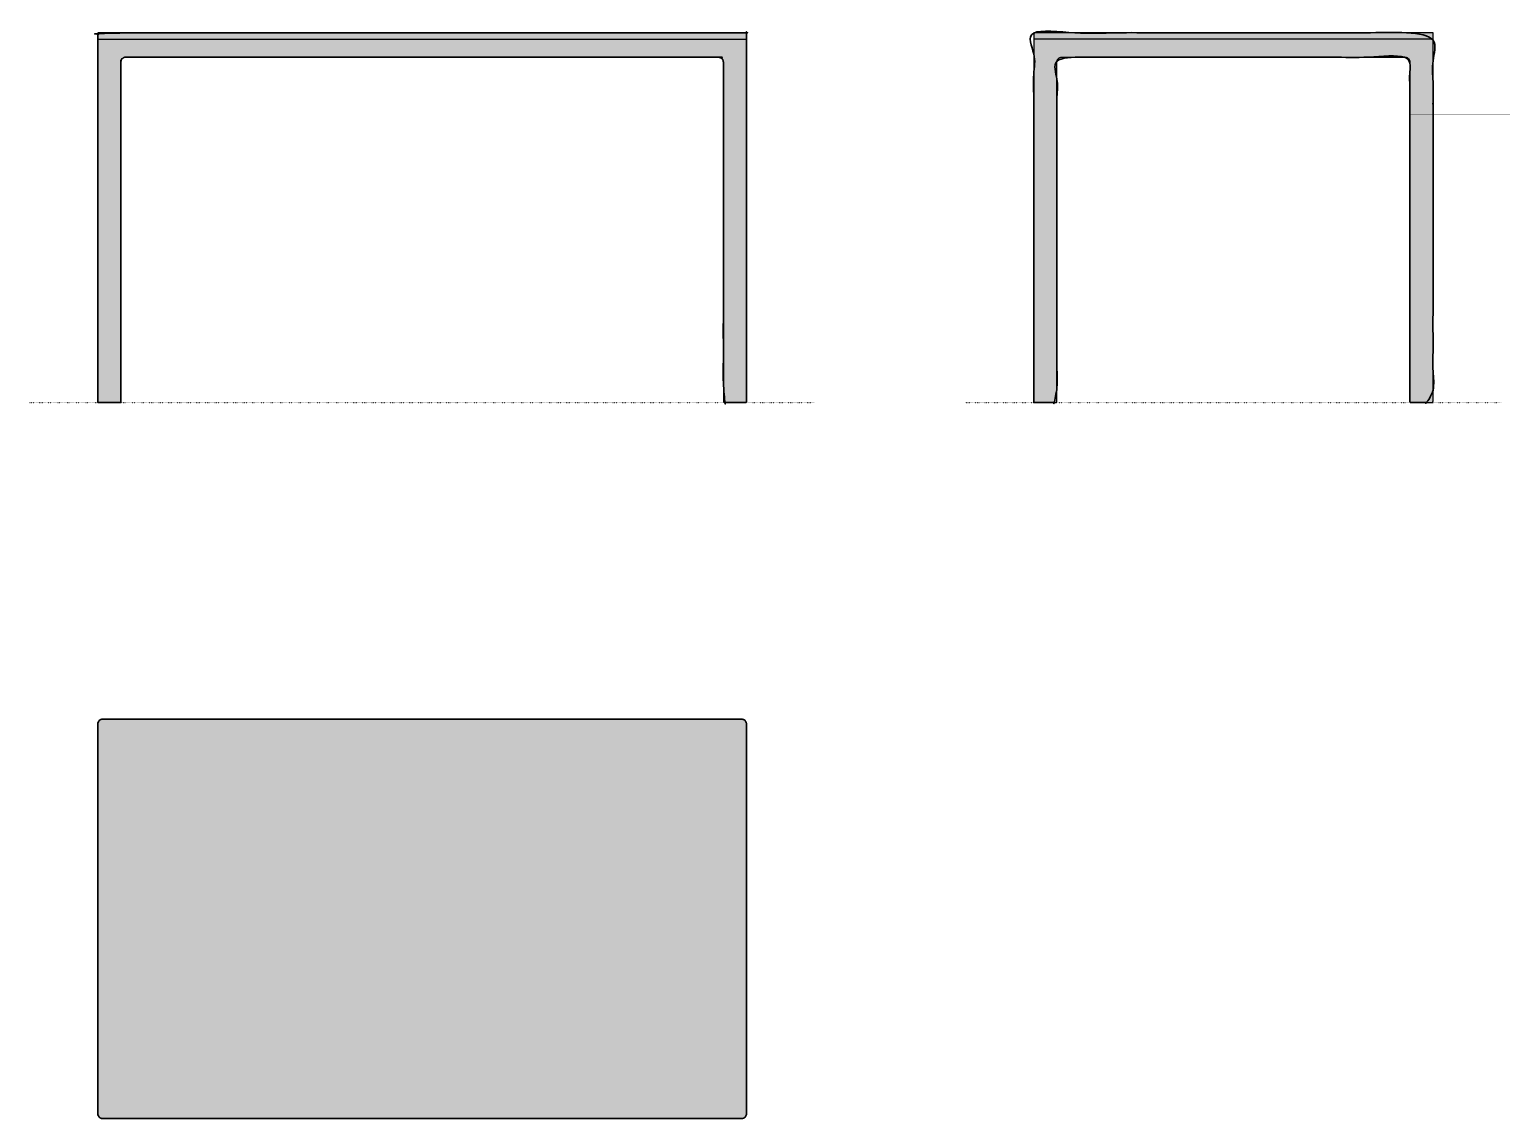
# Model space of a CAD drawing. Header units: millimetres. Extents: x 0 to 2950, y -1434 to 747.
import ezdxf

# ---------------------------------------------------------------- set-up
doc = ezdxf.new("R2010")
doc.units = ezdxf.units.MM
doc.linetypes.add('Dots', pattern=[1, 0, -1])
doc.layers.add('Blocks', color=7, linetype='Continuous')
doc.layers.add('Blocks$Fill', color=7, linetype='Continuous', true_color=0xffffff)
for name, color, linetype, lineweight, true_color in [('Blocks$Inner', 7, 'Continuous', 25, 0x007f00), ('Blocks$Outline', 7, 'Continuous', 35, 0xff3f3f), ('Groud', 7, 'Dots', 25, 0x243775)]:
    doc.layers.add(name, color=color, linetype=linetype, lineweight=lineweight, true_color=true_color)

# ---------------------------------------------------------------- blocks, each defined once
blk = doc.blocks.new('T12 Dining Table Side')
at = {"layer": 'Blocks$Fill'}
blk.add_hatch(color=256, dxfattribs=at).paths.add_polyline_path([(137.3, 2.1), (137.3, 2), (137.3, 2), (137.4, 1.9), (137.4, 1.9), (137.4, 1.8), (137.4, 1.8), (137.4, 1.7), (137.4, 1.7), (137.4, 1.6), (137.4, 1.6), (137.4, 1.5), (137.4, 1.5), (137.4, 1.5), (137.5, 1.4), (137.5, 1.4), (137.5, 1.3), (137.5, 1.3), (137.5, 1.2), (137.5, 1.2), (137.6, 1.1), (137.6, 1.1), (137.6, 1), (137.6, 1), (137.7, 1), (137.7, 0.9), (137.7, 0.9), (137.8, 0.8), (137.8, 0.8), (137.8, 0.8), (137.9, 0.7), (137.9, 0.7), (137.9, 0.6), (138, 0.6), (138, 0.6), (138, 0.5), (138.1, 0.5), (138.1, 0.5), (138.2, 0.4), (138.2, 0.4), (138.3, 0.4), (138.3, 0.4), (138.3, 0.3), (138.4, 0.3), (138.4, 0.3), (138.5, 0.3), (138.5, 0.2), (138.6, 0.2), (138.6, 0.2), (138.7, 0.2), (138.7, 0.2), (138.8, 0.1), (138.8, 0.1), (138.8, 0.1), (138.9, 0.1), (138.9, 0.1), (139, 0.1), (139, 0.1), (139.1, 0.1), (139.1, 0.1), (139.2, 0.1), (139.2, 0.1), (139.3, 0.1), (139.3, 0.1), (139.3, 0.1), (181.8, 0.1), (181.8, 0.1), (181.8, 0.1), (181.9, 0.1), (181.9, 0.1), (182, 0.1), (182, 0.1), (182.1, 0.1), (182.1, 0.1), (182.2, 0.1), (182.2, 0.1), (182.3, 0.1), (182.3, 0.1), (182.4, 0.1), (182.4, 0.2), (182.4, 0.2), (182.5, 0.2), (182.5, 0.2), (182.6, 0.2), (182.6, 0.3), (182.7, 0.3), (182.7, 0.3), (182.8, 0.3), (182.8, 0.4), (182.8, 0.4), (182.9, 0.4), (182.9, 0.4), (183, 0.5), (183, 0.5), (183.1, 0.5), (183.1, 0.6), (183.1, 0.6), (183.2, 0.6), (183.2, 0.7), (183.2, 0.7), (183.3, 0.8), (183.3, 0.8), (183.3, 0.8), (183.4, 0.9), (183.4, 0.9), (183.4, 1), (183.5, 1), (183.5, 1), (183.5, 1.1), (183.5, 1.1), (183.6, 1.2), (183.6, 1.2), (183.6, 1.3), (183.6, 1.3), (183.6, 1.4), (183.6, 1.4), (183.7, 1.5), (183.7, 1.5), (183.7, 1.5), (183.7, 1.6), (183.7, 1.6), (183.7, 1.7), (183.7, 1.7), (183.7, 1.8), (183.7, 1.8), (183.7, 1.9), (183.8, 1.9), (183.8, 2), (183.8, 2), (183.8, 2.1), (183.8, 682.1), (183.8, 682.3), (183.8, 682.6), (183.8, 682.8), (183.8, 683), (183.8, 683.2), (183.8, 683.5), (183.9, 683.7), (183.9, 683.9), (184, 684.2), (184, 684.4), (184.1, 684.6), (184.1, 684.9), (184.2, 685.1), (184.3, 685.3), (184.4, 685.6), (184.5, 685.8), (184.6, 686), (184.7, 686.3), (184.8, 686.5), (184.9, 686.7), (185, 686.9), (185.1, 687.2), (185.2, 687.4), (185.4, 687.6), (185.5, 687.8), (185.7, 688), (185.8, 688.2), (186, 688.4), (186.2, 688.6), (186.3, 688.8), (186.5, 689), (186.7, 689.2), (186.9, 689.4), (187.1, 689.5), (187.3, 689.7), (187.5, 689.9), (187.7, 690), (187.9, 690.2), (188.1, 690.3), (188.3, 690.5), (188.5, 690.6), (188.7, 690.8), (188.9, 690.9), (189.2, 691), (189.4, 691.1), (189.6, 691.2), (189.8, 691.3), (190.1, 691.4), (190.3, 691.5), (190.5, 691.6), (190.8, 691.7), (191, 691.7), (191.2, 691.8), (191.5, 691.8), (191.7, 691.9), (191.9, 691.9), (192.2, 692), (192.4, 692), (192.6, 692), (192.9, 692.1), (193.1, 692.1), (193.3, 692.1), (193.5, 692.1), (193.8, 692.1), (880.9, 692.1), (881.2, 692.1), (881.4, 692.1), (881.6, 692.1), (881.8, 692.1), (882.1, 692), (882.3, 692), (882.5, 692), (882.8, 691.9), (883, 691.9), (883.2, 691.8), (883.5, 691.8), (883.7, 691.7), (883.9, 691.7), (884.2, 691.6), (884.4, 691.5), (884.6, 691.4), (884.9, 691.3), (885.1, 691.2), (885.3, 691.1), (885.5, 691), (885.8, 690.9), (886, 690.8), (886.2, 690.6), (886.4, 690.5), (886.6, 690.3), (886.8, 690.2), (887, 690), (887.2, 689.9), (887.4, 689.7), (887.6, 689.5), (887.8, 689.4), (888, 689.2), (888.2, 689), (888.4, 688.8), (888.5, 688.6), (888.7, 688.4), (888.9, 688.2), (889, 688), (889.2, 687.8), (889.3, 687.6), (889.4, 687.4), (889.6, 687.2), (889.7, 686.9), (889.8, 686.7), (889.9, 686.5), (890, 686.3), (890.1, 686), (890.2, 685.8), (890.3, 685.6), (890.4, 685.3), (890.5, 685.1), (890.6, 684.9), (890.6, 684.6), (890.7, 684.4), (890.7, 684.2), (890.8, 683.9), (890.8, 683.7), (890.8, 683.5), (890.9, 683.2), (890.9, 683), (890.9, 682.8), (890.9, 682.6), (890.9, 682.3), (890.9, 682.1), (890.9, 2.1), (890.9, 2), (890.9, 2), (890.9, 1.9), (890.9, 1.9), (891, 1.8), (891, 1.8), (891, 1.7), (891, 1.7), (891, 1.6), (891, 1.6), (891, 1.5), (891, 1.5), (891, 1.5), (891, 1.4), (891.1, 1.4), (891.1, 1.3), (891.1, 1.3), (891.1, 1.2), (891.1, 1.2), (891.2, 1.1), (891.2, 1.1), (891.2, 1), (891.2, 1), (891.3, 1), (891.3, 0.9), (891.3, 0.9), (891.4, 0.8), (891.4, 0.8), (891.4, 0.8), (891.5, 0.7), (891.5, 0.7), (891.5, 0.6), (891.6, 0.6), (891.6, 0.6), (891.6, 0.5), (891.7, 0.5), (891.7, 0.5), (891.8, 0.4), (891.8, 0.4), (891.8, 0.4), (891.9, 0.4), (891.9, 0.3), (892, 0.3), (892, 0.3), (892.1, 0.3), (892.1, 0.2), (892.2, 0.2), (892.2, 0.2), (892.2, 0.2), (892.3, 0.2), (892.3, 0.1), (892.4, 0.1), (892.4, 0.1), (892.5, 0.1), (892.5, 0.1), (892.6, 0.1), (892.6, 0.1), (892.7, 0.1), (892.7, 0.1), (892.8, 0.1), (892.8, 0.1), (892.9, 0.1), (892.9, 0.1), (892.9, 0.1), (935.3, 0.1), (935.4, 0.1), (935.4, 0.1), (935.5, 0.1), (935.5, 0.1), (935.6, 0.1), (935.6, 0.1), (935.7, 0.1), (935.7, 0.1), (935.8, 0.1), (935.8, 0.1), (935.9, 0.1), (935.9, 0.1), (935.9, 0.1), (936, 0.2), (936, 0.2), (936.1, 0.2), (936.1, 0.2), (936.2, 0.2), (936.2, 0.3), (936.3, 0.3), (936.3, 0.3), (936.4, 0.3), (936.4, 0.4), (936.4, 0.4), (936.5, 0.4), (936.5, 0.4), (936.6, 0.5), (936.6, 0.5), (936.6, 0.5), (936.7, 0.6), (936.7, 0.6), (936.8, 0.6), (936.8, 0.7), (936.8, 0.7), (936.9, 0.8), (936.9, 0.8), (936.9, 0.8), (937, 0.9), (937, 0.9), (937, 1), (937, 1), (937.1, 1), (937.1, 1.1), (937.1, 1.1), (937.1, 1.2), (937.2, 1.2), (937.2, 1.3), (937.2, 1.3), (937.2, 1.4), (937.2, 1.4), (937.3, 1.5), (937.3, 1.5), (937.3, 1.5), (937.3, 1.6), (937.3, 1.6), (937.3, 1.7), (937.3, 1.7), (937.3, 1.8), (937.3, 1.8), (937.3, 1.9), (937.3, 1.9), (937.3, 2), (937.3, 2), (937.3, 2.1), (937.3, 727.8), (937.3, 740.8), (137.3, 740.8), (137.3, 727.8)], flags=0)
at = {"layer": 'Blocks$Inner'}
blk.add_lwpolyline([(937.3, 727.8), (537.7, 727.8), (537.3, 727.8), (537, 727.8), (137.3, 727.8)], dxfattribs=at)
for points in [[(937.3, 740.8), (137.3, 740.8)], [(137.3, 740.8), (137.3, 2.1)], [(937.3, 2.1), (937.3, 740.8)], [(183.8, 2.1), (183.8, 682.1)], [(193.8, 692.1), (880.9, 692.1)], [(890.9, 682.1), (890.9, 2.1)], [(139.3, 0.1), (181.8, 0.1)], [(892.9, 0.1), (935.3, 0.1)]]:
    blk.add_open_spline(points, degree=1, dxfattribs=at)
for points in [[(183.8, 682.1), (183.8, 692.1), (193.8, 692.1)], [(880.9, 692.1), (890.9, 692.1), (890.9, 682.1)], [(137.3, 2.1), (137.3, 0.1), (139.3, 0.1)], [(181.8, 0.1), (183.8, 0.1), (183.8, 2.1)], [(890.9, 2.1), (890.9, 0.1), (892.9, 0.1)], [(935.3, 0.1), (937.3, 0.1), (937.3, 2.1)]]:
    blk.add_rational_spline(points, [1, 0.707106781187, 1], degree=2, dxfattribs=at)
at = {"layer": 'Blocks$Outline'}
blk.add_rational_spline([(137.3, 2.1), (137.3, 0.1), (139.3, 0.1), (160.6, 0.1), (181.8, 0.1), (183.8, 0.1), (183.8, 2.1), (183.8, 342.1), (183.8, 682.1), (183.8, 692.1), (193.8, 692.1), (537.3, 692.1), (880.9, 692.1), (890.9, 692.1), (890.9, 682.1), (890.9, 342.1), (890.9, 2.1), (890.9, 0.1), (892.9, 0.1), (914.1, 0.1), (935.3, 0.1), (937.3, 0.1), (937.3, 2.1), (937.3, 364.9), (937.3, 734.3), (937.3, 740.8), (537.3, 740.8), (137.3, 740.8), (137.3, 734.3), (137.3, 364.9), (137.3, 2.1)], [1, 0.707106781187, 1, 1, 1, 0.707106781187, 1, 1, 1, 0.707106781187, 1, 1, 1, 0.707106781187, 1, 1, 1, 0.707106781187, 1, 1, 1, 0.707106781187, 1, 1, 1, 1, 1, 1, 1, 1, 1], degree=2, knots=[2280.575562, 2280.575562, 2280.575562, 2283.717155, 2283.717155, 2326.124929, 2326.124929, 2329.266522, 2329.266522, 3009.327705, 3009.327705, 3025.035668, 3025.035668, 3368.321701, 3368.321701, 3384.029664, 3384.029664, 4064.090847, 4064.090847, 4067.23244, 4067.23244, 4109.640214, 4109.640214, 4112.781806, 4112.781806, 4838.511911, 4851.498791, 4851.498791, 5251.498791, 5251.498791, 5264.485671, 5990.215776, 5990.215776, 5990.215776], dxfattribs=at)
blk = doc.blocks.new('T12 Dining Table Top')
at = {"layer": 'Blocks$Fill'}
blk.add_hatch(color=256, dxfattribs=at).paths.add_polyline_path([(0, 391), (0, 0), (0, -389), (0, -389.2), (0, -389.4), (0, -389.7), (0, -389.9), (0.1, -390.1), (0.1, -390.4), (0.1, -390.6), (0.2, -390.8), (0.2, -391.1), (0.3, -391.3), (0.3, -391.5), (0.4, -391.8), (0.5, -392), (0.5, -392.2), (0.6, -392.4), (0.7, -392.7), (0.8, -392.9), (0.9, -393.1), (1, -393.4), (1.1, -393.6), (1.2, -393.8), (1.4, -394), (1.5, -394.3), (1.6, -394.5), (1.8, -394.7), (1.9, -394.9), (2.1, -395.1), (2.2, -395.3), (2.4, -395.5), (2.6, -395.7), (2.7, -395.9), (2.9, -396.1), (3.1, -396.3), (3.3, -396.4), (3.5, -396.6), (3.7, -396.8), (3.9, -396.9), (4.1, -397.1), (4.3, -397.2), (4.5, -397.4), (4.7, -397.5), (5, -397.6), (5.2, -397.8), (5.4, -397.9), (5.6, -398), (5.9, -398.1), (6.1, -398.2), (6.3, -398.3), (6.6, -398.4), (6.8, -398.5), (7, -398.5), (7.2, -398.6), (7.5, -398.7), (7.7, -398.7), (7.9, -398.8), (8.2, -398.8), (8.4, -398.9), (8.6, -398.9), (8.9, -398.9), (9.1, -399), (9.3, -399), (9.6, -399), (9.8, -399), (10, -399), (1290, -399), (1290.2, -399), (1290.4, -399), (1290.7, -399), (1290.9, -399), (1291.1, -398.9), (1291.4, -398.9), (1291.6, -398.9), (1291.8, -398.8), (1292.1, -398.8), (1292.3, -398.7), (1292.5, -398.7), (1292.8, -398.6), (1293, -398.5), (1293.2, -398.5), (1293.4, -398.4), (1293.7, -398.3), (1293.9, -398.2), (1294.1, -398.1), (1294.4, -398), (1294.6, -397.9), (1294.8, -397.8), (1295, -397.6), (1295.3, -397.5), (1295.5, -397.4), (1295.7, -397.2), (1295.9, -397.1), (1296.1, -396.9), (1296.3, -396.8), (1296.5, -396.6), (1296.7, -396.4), (1296.9, -396.3), (1297.1, -396.1), (1297.3, -395.9), (1297.4, -395.7), (1297.6, -395.5), (1297.8, -395.3), (1297.9, -395.1), (1298.1, -394.9), (1298.2, -394.7), (1298.4, -394.5), (1298.5, -394.3), (1298.6, -394), (1298.8, -393.8), (1298.9, -393.6), (1299, -393.4), (1299.1, -393.1), (1299.2, -392.9), (1299.3, -392.7), (1299.4, -392.4), (1299.5, -392.2), (1299.5, -392), (1299.6, -391.8), (1299.7, -391.5), (1299.7, -391.3), (1299.8, -391.1), (1299.8, -390.8), (1299.9, -390.6), (1299.9, -390.4), (1299.9, -390.1), (1300, -389.9), (1300, -389.7), (1300, -389.4), (1300, -389.2), (1300, -389), (1300, 0), (1300, 391), (1300, 391.2), (1300, 391.4), (1300, 391.7), (1300, 391.9), (1299.9, 392.1), (1299.9, 392.4), (1299.9, 392.6), (1299.8, 392.8), (1299.8, 393.1), (1299.7, 393.3), (1299.7, 393.5), (1299.6, 393.8), (1299.5, 394), (1299.5, 394.2), (1299.4, 394.4), (1299.3, 394.7), (1299.2, 394.9), (1299.1, 395.1), (1299, 395.4), (1298.9, 395.6), (1298.8, 395.8), (1298.6, 396), (1298.5, 396.3), (1298.4, 396.5), (1298.2, 396.7), (1298.1, 396.9), (1297.9, 397.1), (1297.8, 397.3), (1297.6, 397.5), (1297.4, 397.7), (1297.3, 397.9), (1297.1, 398.1), (1296.9, 398.3), (1296.7, 398.4), (1296.5, 398.6), (1296.3, 398.8), (1296.1, 398.9), (1295.9, 399.1), (1295.7, 399.2), (1295.5, 399.4), (1295.3, 399.5), (1295, 399.6), (1294.8, 399.8), (1294.6, 399.9), (1294.4, 400), (1294.1, 400.1), (1293.9, 400.2), (1293.7, 400.3), (1293.4, 400.4), (1293.2, 400.5), (1293, 400.5), (1292.8, 400.6), (1292.5, 400.7), (1292.3, 400.7), (1292.1, 400.8), (1291.8, 400.8), (1291.6, 400.9), (1291.4, 400.9), (1291.1, 400.9), (1290.9, 401), (1290.7, 401), (1290.4, 401), (1290.2, 401), (1290, 401), (10, 401), (9.8, 401), (9.6, 401), (9.3, 401), (9.1, 401), (8.9, 400.9), (8.6, 400.9), (8.4, 400.9), (8.2, 400.8), (7.9, 400.8), (7.7, 400.7), (7.5, 400.7), (7.2, 400.6), (7, 400.5), (6.8, 400.5), (6.6, 400.4), (6.3, 400.3), (6.1, 400.2), (5.9, 400.1), (5.6, 400), (5.4, 399.9), (5.2, 399.8), (5, 399.6), (4.7, 399.5), (4.5, 399.4), (4.3, 399.2), (4.1, 399.1), (3.9, 398.9), (3.7, 398.8), (3.5, 398.6), (3.3, 398.4), (3.1, 398.3), (2.9, 398.1), (2.7, 397.9), (2.6, 397.7), (2.4, 397.5), (2.2, 397.3), (2.1, 397.1), (1.9, 396.9), (1.8, 396.7), (1.6, 396.5), (1.5, 396.3), (1.4, 396), (1.2, 395.8), (1.1, 395.6), (1, 395.4), (0.9, 395.1), (0.8, 394.9), (0.7, 394.7), (0.6, 394.4), (0.5, 394.2), (0.5, 394), (0.4, 393.8), (0.3, 393.5), (0.3, 393.3), (0.2, 393.1), (0.2, 392.8), (0.1, 392.6), (0.1, 392.4), (0.1, 392.1), (0, 391.9), (0, 391.7), (0, 391.4), (0, 391.2)], flags=0)
at = {"layer": 'Blocks$Inner'}
blk.add_line((1290, 401), (10, 401), dxfattribs=at)
for points in [[(0, 391), (0, 0), (0, -389)], [(1300, -389), (1300, 0), (1300, 391)], [(10, -399), (1290, -399)]]:
    blk.add_lwpolyline(points, dxfattribs=at)
for centre, start, end in [((10, 391), 90, 180), ((1290, 391), 0, 90), ((10, -389), 180, 270), ((1290, -389), 270, 0)]:
    blk.add_arc(centre, 10, start, end, dxfattribs=at)
at = {"layer": 'Blocks$Outline'}
for points in [[(0, 391), (0, 0)], [(1290, 401), (10, 401)], [(1300, 0), (1300, 391)], [(0, 0), (0, -389)], [(1300, -389), (1300, 0)], [(10, -399), (1290, -399)]]:
    blk.add_lwpolyline(points, dxfattribs=at)
for points in [[(10, 401), (0, 401), (0, 391)], [(1300, 391), (1300, 401), (1290, 401)], [(0, -389), (0, -399), (10, -399)], [(1290, -399), (1300, -399), (1300, -389)]]:
    blk.add_rational_spline(points, [1, 0.707106781187, 1], degree=2, dxfattribs=at)
blk = doc.blocks.new('T12 Dining Table Front')
at = {"layer": 'Blocks$Fill'}
blk.add_hatch(color=256, dxfattribs=at).paths.add_polyline_path([(136.8, 2.1), (136.8, 2), (136.8, 2), (136.8, 1.9), (136.8, 1.9), (136.8, 1.8), (136.8, 1.8), (136.8, 1.7), (136.8, 1.7), (136.9, 1.6), (136.9, 1.6), (136.9, 1.5), (136.9, 1.5), (136.9, 1.5), (136.9, 1.4), (136.9, 1.4), (137, 1.3), (137, 1.3), (137, 1.2), (137, 1.2), (137, 1.1), (137.1, 1.1), (137.1, 1), (137.1, 1), (137.1, 1), (137.2, 0.9), (137.2, 0.9), (137.2, 0.8), (137.3, 0.8), (137.3, 0.8), (137.3, 0.7), (137.4, 0.7), (137.4, 0.6), (137.4, 0.6), (137.5, 0.6), (137.5, 0.5), (137.6, 0.5), (137.6, 0.5), (137.6, 0.4), (137.7, 0.4), (137.7, 0.4), (137.8, 0.4), (137.8, 0.3), (137.9, 0.3), (137.9, 0.3), (137.9, 0.3), (138, 0.2), (138, 0.2), (138.1, 0.2), (138.1, 0.2), (138.2, 0.2), (138.2, 0.1), (138.3, 0.1), (138.3, 0.1), (138.4, 0.1), (138.4, 0.1), (138.5, 0.1), (138.5, 0.1), (138.5, 0.1), (138.6, 0.1), (138.6, 0.1), (138.7, 0.1), (138.7, 0.1), (138.8, 0.1), (138.8, 0.1), (181.2, 0.1), (181.3, 0.1), (181.3, 0.1), (181.4, 0.1), (181.4, 0.1), (181.4, 0.1), (181.5, 0.1), (181.5, 0.1), (181.6, 0.1), (181.6, 0.1), (181.7, 0.1), (181.7, 0.1), (181.8, 0.1), (181.8, 0.1), (181.9, 0.2), (181.9, 0.2), (182, 0.2), (182, 0.2), (182.1, 0.2), (182.1, 0.3), (182.1, 0.3), (182.2, 0.3), (182.2, 0.3), (182.3, 0.4), (182.3, 0.4), (182.4, 0.4), (182.4, 0.4), (182.4, 0.5), (182.5, 0.5), (182.5, 0.5), (182.6, 0.6), (182.6, 0.6), (182.6, 0.6), (182.7, 0.7), (182.7, 0.7), (182.7, 0.8), (182.8, 0.8), (182.8, 0.8), (182.8, 0.9), (182.9, 0.9), (182.9, 1), (182.9, 1), (183, 1), (183, 1.1), (183, 1.1), (183, 1.2), (183, 1.2), (183.1, 1.3), (183.1, 1.3), (183.1, 1.4), (183.1, 1.4), (183.1, 1.5), (183.1, 1.5), (183.2, 1.5), (183.2, 1.6), (183.2, 1.6), (183.2, 1.7), (183.2, 1.7), (183.2, 1.8), (183.2, 1.8), (183.2, 1.9), (183.2, 1.9), (183.2, 2), (183.2, 2), (183.2, 2.1), (183.2, 682.1), (183.2, 682.3), (183.2, 682.6), (183.2, 682.8), (183.3, 683), (183.3, 683.2), (183.3, 683.5), (183.4, 683.7), (183.4, 683.9), (183.4, 684.2), (183.5, 684.4), (183.5, 684.6), (183.6, 684.9), (183.7, 685.1), (183.8, 685.3), (183.8, 685.6), (183.9, 685.8), (184, 686), (184.1, 686.3), (184.2, 686.5), (184.3, 686.7), (184.5, 686.9), (184.6, 687.2), (184.7, 687.4), (184.9, 687.6), (185, 687.8), (185.1, 688), (185.3, 688.2), (185.5, 688.4), (185.6, 688.6), (185.8, 688.8), (186, 689), (186.2, 689.2), (186.3, 689.4), (186.5, 689.5), (186.7, 689.7), (186.9, 689.9), (187.1, 690), (187.3, 690.2), (187.5, 690.3), (187.8, 690.5), (188, 690.6), (188.2, 690.8), (188.4, 690.9), (188.6, 691), (188.9, 691.1), (189.1, 691.2), (189.3, 691.3), (189.5, 691.4), (189.8, 691.5), (190, 691.6), (190.2, 691.7), (190.5, 691.7), (190.7, 691.8), (190.9, 691.8), (191.2, 691.9), (191.4, 691.9), (191.6, 692), (191.9, 692), (192.1, 692), (192.3, 692.1), (192.6, 692.1), (192.8, 692.1), (193, 692.1), (193.2, 692.1), (1380.4, 692.1), (1380.6, 692.1), (1380.9, 692.1), (1381.1, 692.1), (1381.3, 692.1), (1381.5, 692), (1381.8, 692), (1382, 692), (1382.2, 691.9), (1382.5, 691.9), (1382.7, 691.8), (1382.9, 691.8), (1383.2, 691.7), (1383.4, 691.7), (1383.6, 691.6), (1383.9, 691.5), (1384.1, 691.4), (1384.3, 691.3), (1384.5, 691.2), (1384.8, 691.1), (1385, 691), (1385.2, 690.9), (1385.4, 690.8), (1385.7, 690.6), (1385.9, 690.5), (1386.1, 690.3), (1386.3, 690.2), (1386.5, 690), (1386.7, 689.9), (1386.9, 689.7), (1387.1, 689.5), (1387.3, 689.4), (1387.5, 689.2), (1387.7, 689), (1387.8, 688.8), (1388, 688.6), (1388.2, 688.4), (1388.3, 688.2), (1388.5, 688), (1388.6, 687.8), (1388.8, 687.6), (1388.9, 687.4), (1389, 687.2), (1389.2, 686.9), (1389.3, 686.7), (1389.4, 686.5), (1389.5, 686.3), (1389.6, 686), (1389.7, 685.8), (1389.8, 685.6), (1389.9, 685.3), (1390, 685.1), (1390, 684.9), (1390.1, 684.6), (1390.1, 684.4), (1390.2, 684.2), (1390.2, 683.9), (1390.3, 683.7), (1390.3, 683.5), (1390.3, 683.2), (1390.4, 683), (1390.4, 682.8), (1390.4, 682.6), (1390.4, 682.3), (1390.4, 682.1), (1390.4, 2.1), (1390.4, 2), (1390.4, 2), (1390.4, 1.9), (1390.4, 1.9), (1390.4, 1.8), (1390.4, 1.8), (1390.4, 1.7), (1390.4, 1.7), (1390.5, 1.6), (1390.5, 1.6), (1390.5, 1.5), (1390.5, 1.5), (1390.5, 1.5), (1390.5, 1.4), (1390.5, 1.4), (1390.5, 1.3), (1390.6, 1.3), (1390.6, 1.2), (1390.6, 1.2), (1390.6, 1.1), (1390.7, 1.1), (1390.7, 1), (1390.7, 1), (1390.7, 1), (1390.8, 0.9), (1390.8, 0.9), (1390.8, 0.8), (1390.9, 0.8), (1390.9, 0.8), (1390.9, 0.7), (1391, 0.7), (1391, 0.6), (1391, 0.6), (1391.1, 0.6), (1391.1, 0.5), (1391.1, 0.5), (1391.2, 0.5), (1391.2, 0.4), (1391.3, 0.4), (1391.3, 0.4), (1391.4, 0.4), (1391.4, 0.3), (1391.4, 0.3), (1391.5, 0.3), (1391.5, 0.3), (1391.6, 0.2), (1391.6, 0.2), (1391.7, 0.2), (1391.7, 0.2), (1391.8, 0.2), (1391.8, 0.1), (1391.9, 0.1), (1391.9, 0.1), (1392, 0.1), (1392, 0.1), (1392, 0.1), (1392.1, 0.1), (1392.1, 0.1), (1392.2, 0.1), (1392.2, 0.1), (1392.3, 0.1), (1392.3, 0.1), (1392.4, 0.1), (1392.4, 0.1), (1434.8, 0.1), (1434.9, 0.1), (1434.9, 0.1), (1435, 0.1), (1435, 0.1), (1435, 0.1), (1435.1, 0.1), (1435.1, 0.1), (1435.2, 0.1), (1435.2, 0.1), (1435.3, 0.1), (1435.3, 0.1), (1435.4, 0.1), (1435.4, 0.1), (1435.5, 0.2), (1435.5, 0.2), (1435.6, 0.2), (1435.6, 0.2), (1435.6, 0.2), (1435.7, 0.3), (1435.7, 0.3), (1435.8, 0.3), (1435.8, 0.3), (1435.9, 0.4), (1435.9, 0.4), (1436, 0.4), (1436, 0.4), (1436, 0.5), (1436.1, 0.5), (1436.1, 0.5), (1436.2, 0.6), (1436.2, 0.6), (1436.2, 0.6), (1436.3, 0.7), (1436.3, 0.7), (1436.3, 0.8), (1436.4, 0.8), (1436.4, 0.8), (1436.4, 0.9), (1436.5, 0.9), (1436.5, 1), (1436.5, 1), (1436.5, 1), (1436.6, 1.1), (1436.6, 1.1), (1436.6, 1.2), (1436.6, 1.2), (1436.7, 1.3), (1436.7, 1.3), (1436.7, 1.4), (1436.7, 1.4), (1436.7, 1.5), (1436.7, 1.5), (1436.8, 1.5), (1436.8, 1.6), (1436.8, 1.6), (1436.8, 1.7), (1436.8, 1.7), (1436.8, 1.8), (1436.8, 1.8), (1436.8, 1.9), (1436.8, 1.9), (1436.8, 2), (1436.8, 2), (1436.8, 2.1), (1436.8, 727.8), (1436.8, 740.8), (136.8, 740.8), (136.8, 727.8)], flags=0)
at = {"layer": 'Blocks$Inner'}
for p, q in [((183.2, 2.1), (183.2, 682.1)), ((1390.4, 682.1), (1390.4, 2.1)), ((138.8, 0.1), (181.2, 0.1)), ((1392.4, 0.1), (1434.8, 0.1))]:
    blk.add_line(p, q, dxfattribs=at)
blk.add_lwpolyline([(1436.8, 2.1), (1436.8, 740.8), (136.8, 740.8), (136.8, 2.1)], dxfattribs=at)
at = {"layer": 'Blocks$Inner', "extrusion": (0, 0, -1)}
for centre, start, end in [((-193.2, 682.1), 0, 90), ((-1380.4, 682.1), 90, 180)]:
    blk.add_arc(centre, 10, start, end, dxfattribs=at)
at = {"layer": 'Blocks$Inner'}
for centre, start, end in [((138.8, 2.1), 180, 270), ((181.2, 2.1), 270, 0), ((1392.4, 2.1), 180, 270), ((1434.8, 2.1), 270, 0)]:
    blk.add_arc(centre, 2, start, end, dxfattribs=at)
for points in [[(136.8, 727.8), (1436.8, 727.8)], [(193.2, 692.1), (1380.4, 692.1)]]:
    blk.add_open_spline(points, degree=1, dxfattribs=at)
at = {"layer": 'Blocks$Outline'}
blk.add_rational_spline([(136.8, 2.1), (136.8, 0.1), (138.8, 0.1), (160, 0.1), (181.2, 0.1), (183.2, 0.1), (183.2, 2.1), (183.2, 342.1), (183.2, 682.1), (183.2, 692.1), (193.2, 692.1), (786.8, 692.1), (1380.4, 692.1), (1390.4, 692.1), (1390.4, 682.1), (1390.4, 342.1), (1390.4, 2.1), (1390.4, 0.1), (1392.4, 0.1), (1413.6, 0.1), (1434.8, 0.1), (1436.8, 0.1), (1436.8, 2.1), (1436.8, 364.9), (1436.8, 734.3), (1436.8, 740.8), (786.8, 740.8), (136.8, 740.8), (136.8, 734.3), (136.8, 364.9), (136.8, 2.1)], [1, 0.707106781187, 1, 1, 1, 0.707106781187, 1, 1, 1, 0.707106781187, 1, 1, 1, 0.707106781187, 1, 1, 1, 0.707106781187, 1, 1, 1, 0.707106781187, 1, 1, 1, 1, 1, 1, 1, 1, 1], degree=2, knots=[2780.575562, 2780.575562, 2780.575562, 2783.717155, 2783.717155, 2826.124929, 2826.124929, 2829.266522, 2829.266522, 3509.327705, 3509.327705, 3525.035668, 3525.035668, 4712.22012, 4712.22012, 4727.928084, 4727.928084, 5407.989267, 5407.989267, 5411.130859, 5411.130859, 5453.538633, 5453.538633, 5456.680226, 5456.680226, 6182.410331, 6195.397211, 6195.397211, 7495.397211, 7495.397211, 7508.384091, 8234.114196, 8234.114196, 8234.114196], dxfattribs=at)

msp = doc.modelspace()

# ---------------------------------------------------------------- linework, layer by layer
at = {"layer": 'Groud'}
for points in [[(0, 0), (1573.6, 0)], [(1875.1, 0), (2949.8, 0)]]:
    msp.add_lwpolyline(points, dxfattribs=at)

# ---------------------------------------------------------------- block references
at = {"layer": 'Blocks'}
for name, p in [('T12 Dining Table Front', (0, 0)), ('T12 Dining Table Side', (1875.1, 0)), ('T12 Dining Table Top', (136.8, -1035))]:
    msp.add_blockref(name, p, dxfattribs=at)

doc.saveas('drawing.dxf')
